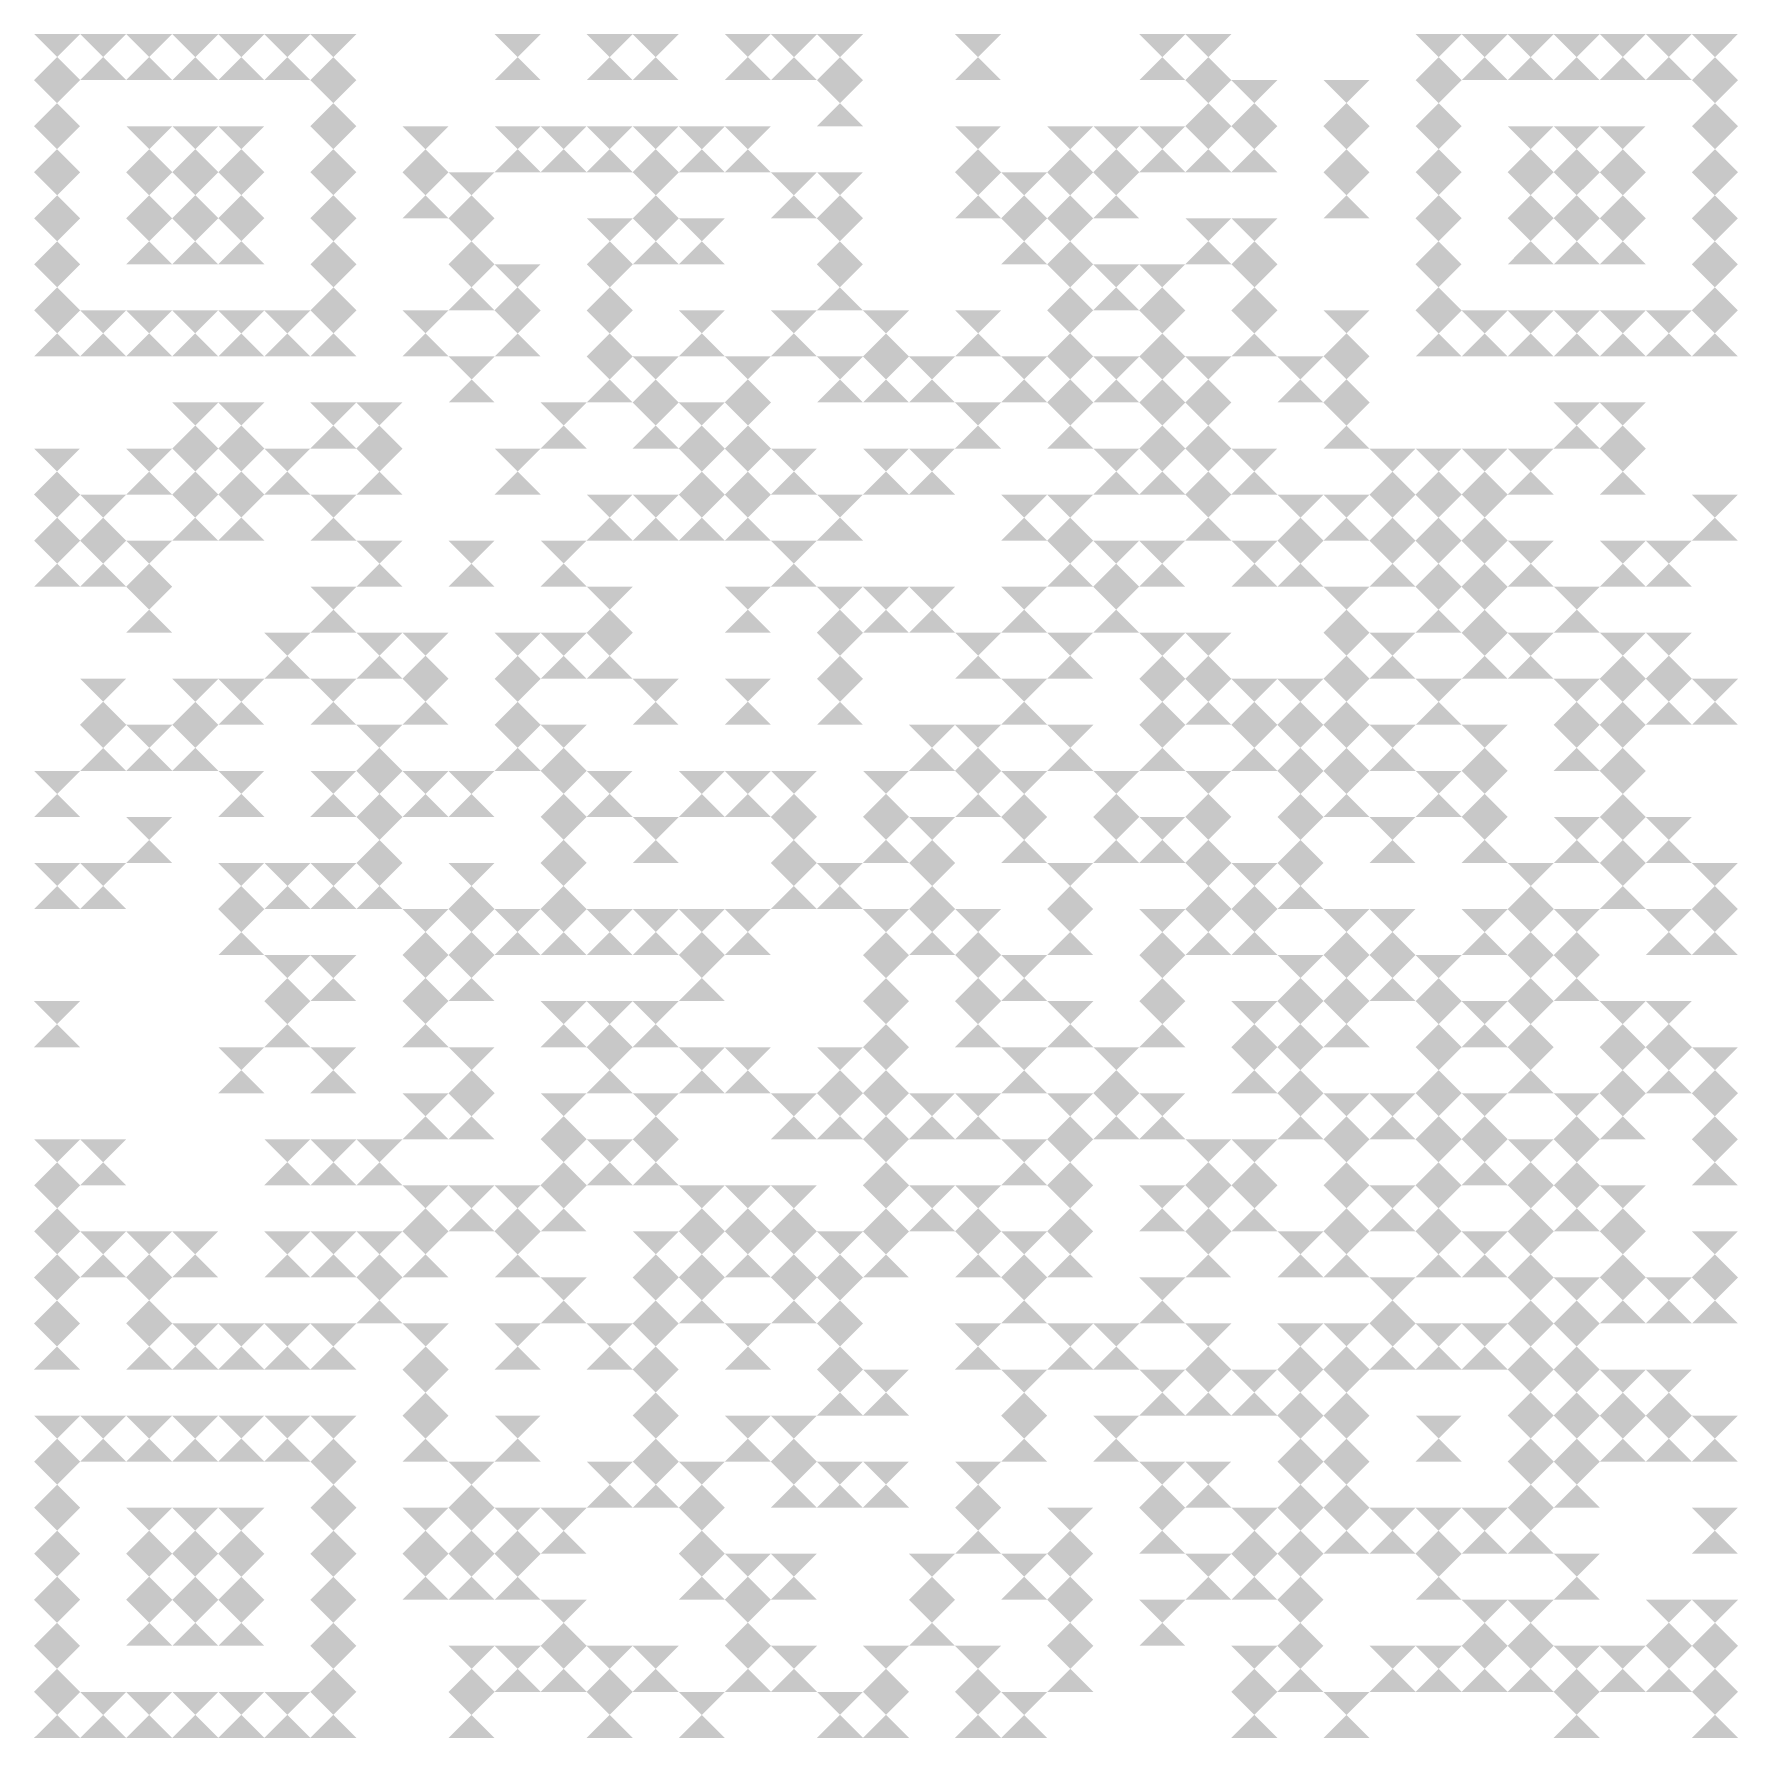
# Model space of a CAD drawing. Extents: x 8 to 82, y 8 to 82.
import ezdxf

# ---------------------------------------------------------------- set-up
doc = ezdxf.new("R2010")
doc.units = 0

msp = doc.modelspace()

# ---------------------------------------------------------------- linework, layer by layer
at = {"color": 0}
for points in [[(8, 80), (10, 80), (10, 82), (8, 82)], [(10, 80), (12, 80), (12, 82), (10, 82)], [(12, 80), (14, 80), (14, 82), (12, 82)], [(14, 80), (16, 80), (16, 82), (14, 82)], [(16, 80), (18, 80), (18, 82), (16, 82)], [(18, 80), (20, 80), (20, 82), (18, 82)], [(20, 80), (22, 80), (22, 82), (20, 82)], [(28, 80), (30, 80), (30, 82), (28, 82)], [(32, 80), (34, 80), (34, 82), (32, 82)], [(34, 80), (36, 80), (36, 82), (34, 82)], [(38, 80), (40, 80), (40, 82), (38, 82)], [(40, 80), (42, 80), (42, 82), (40, 82)], [(42, 80), (44, 80), (44, 82), (42, 82)], [(48, 80), (50, 80), (50, 82), (48, 82)], [(56, 80), (58, 80), (58, 82), (56, 82)], [(58, 80), (60, 80), (60, 82), (58, 82)], [(68, 80), (70, 80), (70, 82), (68, 82)], [(70, 80), (72, 80), (72, 82), (70, 82)], [(72, 80), (74, 80), (74, 82), (72, 82)], [(74, 80), (76, 80), (76, 82), (74, 82)], [(76, 80), (78, 80), (78, 82), (76, 82)], [(78, 80), (80, 80), (80, 82), (78, 82)], [(80, 80), (82, 80), (82, 82), (80, 82)], [(8, 78), (10, 78), (10, 80), (8, 80)], [(20, 78), (22, 78), (22, 80), (20, 80)], [(42, 78), (44, 78), (44, 80), (42, 80)], [(58, 78), (60, 78), (60, 80), (58, 80)], [(60, 78), (62, 78), (62, 80), (60, 80)], [(64, 78), (66, 78), (66, 80), (64, 80)], [(68, 78), (70, 78), (70, 80), (68, 80)], [(80, 78), (82, 78), (82, 80), (80, 80)], [(8, 76), (10, 76), (10, 78), (8, 78)], [(12, 76), (14, 76), (14, 78), (12, 78)], [(14, 76), (16, 76), (16, 78), (14, 78)], [(16, 76), (18, 76), (18, 78), (16, 78)], [(20, 76), (22, 76), (22, 78), (20, 78)], [(24, 76), (26, 76), (26, 78), (24, 78)], [(28, 76), (30, 76), (30, 78), (28, 78)], [(30, 76), (32, 76), (32, 78), (30, 78)], [(32, 76), (34, 76), (34, 78), (32, 78)], [(34, 76), (36, 76), (36, 78), (34, 78)], [(36, 76), (38, 76), (38, 78), (36, 78)], [(38, 76), (40, 76), (40, 78), (38, 78)], [(48, 76), (50, 76), (50, 78), (48, 78)], [(52, 76), (54, 76), (54, 78), (52, 78)], [(54, 76), (56, 76), (56, 78), (54, 78)], [(56, 76), (58, 76), (58, 78), (56, 78)], [(58, 76), (60, 76), (60, 78), (58, 78)], [(60, 76), (62, 76), (62, 78), (60, 78)], [(64, 76), (66, 76), (66, 78), (64, 78)], [(68, 76), (70, 76), (70, 78), (68, 78)], [(72, 76), (74, 76), (74, 78), (72, 78)], [(74, 76), (76, 76), (76, 78), (74, 78)], [(76, 76), (78, 76), (78, 78), (76, 78)], [(80, 76), (82, 76), (82, 78), (80, 78)], [(8, 74), (10, 74), (10, 76), (8, 76)], [(12, 74), (14, 74), (14, 76), (12, 76)], [(14, 74), (16, 74), (16, 76), (14, 76)], [(16, 74), (18, 74), (18, 76), (16, 76)], [(20, 74), (22, 74), (22, 76), (20, 76)], [(24, 74), (26, 74), (26, 76), (24, 76)], [(26, 74), (28, 74), (28, 76), (26, 76)], [(34, 74), (36, 74), (36, 76), (34, 76)], [(40, 74), (42, 74), (42, 76), (40, 76)], [(42, 74), (44, 74), (44, 76), (42, 76)], [(48, 74), (50, 74), (50, 76), (48, 76)], [(50, 74), (52, 74), (52, 76), (50, 76)], [(52, 74), (54, 74), (54, 76), (52, 76)], [(54, 74), (56, 74), (56, 76), (54, 76)], [(64, 74), (66, 74), (66, 76), (64, 76)], [(68, 74), (70, 74), (70, 76), (68, 76)], [(72, 74), (74, 74), (74, 76), (72, 76)], [(74, 74), (76, 74), (76, 76), (74, 76)], [(76, 74), (78, 74), (78, 76), (76, 76)], [(80, 74), (82, 74), (82, 76), (80, 76)], [(8, 72), (10, 72), (10, 74), (8, 74)], [(12, 72), (14, 72), (14, 74), (12, 74)], [(14, 72), (16, 72), (16, 74), (14, 74)], [(16, 72), (18, 72), (18, 74), (16, 74)], [(20, 72), (22, 72), (22, 74), (20, 74)], [(26, 72), (28, 72), (28, 74), (26, 74)], [(32, 72), (34, 72), (34, 74), (32, 74)], [(34, 72), (36, 72), (36, 74), (34, 74)], [(36, 72), (38, 72), (38, 74), (36, 74)], [(42, 72), (44, 72), (44, 74), (42, 74)], [(50, 72), (52, 72), (52, 74), (50, 74)], [(52, 72), (54, 72), (54, 74), (52, 74)], [(58, 72), (60, 72), (60, 74), (58, 74)], [(60, 72), (62, 72), (62, 74), (60, 74)], [(68, 72), (70, 72), (70, 74), (68, 74)], [(72, 72), (74, 72), (74, 74), (72, 74)], [(74, 72), (76, 72), (76, 74), (74, 74)], [(76, 72), (78, 72), (78, 74), (76, 74)], [(80, 72), (82, 72), (82, 74), (80, 74)], [(8, 70), (10, 70), (10, 72), (8, 72)], [(20, 70), (22, 70), (22, 72), (20, 72)], [(26, 70), (28, 70), (28, 72), (26, 72)], [(28, 70), (30, 70), (30, 72), (28, 72)], [(32, 70), (34, 70), (34, 72), (32, 72)], [(42, 70), (44, 70), (44, 72), (42, 72)], [(52, 70), (54, 70), (54, 72), (52, 72)], [(54, 70), (56, 70), (56, 72), (54, 72)], [(56, 70), (58, 70), (58, 72), (56, 72)], [(60, 70), (62, 70), (62, 72), (60, 72)], [(68, 70), (70, 70), (70, 72), (68, 72)], [(80, 70), (82, 70), (82, 72), (80, 72)], [(8, 68), (10, 68), (10, 70), (8, 70)], [(10, 68), (12, 68), (12, 70), (10, 70)], [(12, 68), (14, 68), (14, 70), (12, 70)], [(14, 68), (16, 68), (16, 70), (14, 70)], [(16, 68), (18, 68), (18, 70), (16, 70)], [(18, 68), (20, 68), (20, 70), (18, 70)], [(20, 68), (22, 68), (22, 70), (20, 70)], [(24, 68), (26, 68), (26, 70), (24, 70)], [(28, 68), (30, 68), (30, 70), (28, 70)], [(32, 68), (34, 68), (34, 70), (32, 70)], [(36, 68), (38, 68), (38, 70), (36, 70)], [(40, 68), (42, 68), (42, 70), (40, 70)], [(44, 68), (46, 68), (46, 70), (44, 70)], [(48, 68), (50, 68), (50, 70), (48, 70)], [(52, 68), (54, 68), (54, 70), (52, 70)], [(56, 68), (58, 68), (58, 70), (56, 70)], [(60, 68), (62, 68), (62, 70), (60, 70)], [(64, 68), (66, 68), (66, 70), (64, 70)], [(68, 68), (70, 68), (70, 70), (68, 70)], [(70, 68), (72, 68), (72, 70), (70, 70)], [(72, 68), (74, 68), (74, 70), (72, 70)], [(74, 68), (76, 68), (76, 70), (74, 70)], [(76, 68), (78, 68), (78, 70), (76, 70)], [(78, 68), (80, 68), (80, 70), (78, 70)], [(80, 68), (82, 68), (82, 70), (80, 70)], [(26, 66), (28, 66), (28, 68), (26, 68)], [(32, 66), (34, 66), (34, 68), (32, 68)], [(34, 66), (36, 66), (36, 68), (34, 68)], [(38, 66), (40, 66), (40, 68), (38, 68)], [(42, 66), (44, 66), (44, 68), (42, 68)], [(44, 66), (46, 66), (46, 68), (44, 68)], [(46, 66), (48, 66), (48, 68), (46, 68)], [(50, 66), (52, 66), (52, 68), (50, 68)], [(52, 66), (54, 66), (54, 68), (52, 68)], [(54, 66), (56, 66), (56, 68), (54, 68)], [(56, 66), (58, 66), (58, 68), (56, 68)], [(58, 66), (60, 66), (60, 68), (58, 68)], [(62, 66), (64, 66), (64, 68), (62, 68)], [(64, 66), (66, 66), (66, 68), (64, 68)], [(14, 64), (16, 64), (16, 66), (14, 66)], [(16, 64), (18, 64), (18, 66), (16, 66)], [(20, 64), (22, 64), (22, 66), (20, 66)], [(22, 64), (24, 64), (24, 66), (22, 66)], [(30, 64), (32, 64), (32, 66), (30, 66)], [(34, 64), (36, 64), (36, 66), (34, 66)], [(36, 64), (38, 64), (38, 66), (36, 66)], [(38, 64), (40, 64), (40, 66), (38, 66)], [(48, 64), (50, 64), (50, 66), (48, 66)], [(52, 64), (54, 64), (54, 66), (52, 66)], [(56, 64), (58, 64), (58, 66), (56, 66)], [(58, 64), (60, 64), (60, 66), (58, 66)], [(64, 64), (66, 64), (66, 66), (64, 66)], [(74, 64), (76, 64), (76, 66), (74, 66)], [(76, 64), (78, 64), (78, 66), (76, 66)], [(8, 62), (10, 62), (10, 64), (8, 64)], [(12, 62), (14, 62), (14, 64), (12, 64)], [(14, 62), (16, 62), (16, 64), (14, 64)], [(16, 62), (18, 62), (18, 64), (16, 64)], [(18, 62), (20, 62), (20, 64), (18, 64)], [(22, 62), (24, 62), (24, 64), (22, 64)], [(28, 62), (30, 62), (30, 64), (28, 64)], [(36, 62), (38, 62), (38, 64), (36, 64)], [(38, 62), (40, 62), (40, 64), (38, 64)], [(40, 62), (42, 62), (42, 64), (40, 64)], [(44, 62), (46, 62), (46, 64), (44, 64)], [(46, 62), (48, 62), (48, 64), (46, 64)], [(54, 62), (56, 62), (56, 64), (54, 64)], [(56, 62), (58, 62), (58, 64), (56, 64)], [(58, 62), (60, 62), (60, 64), (58, 64)], [(60, 62), (62, 62), (62, 64), (60, 64)], [(66, 62), (68, 62), (68, 64), (66, 64)], [(68, 62), (70, 62), (70, 64), (68, 64)], [(70, 62), (72, 62), (72, 64), (70, 64)], [(72, 62), (74, 62), (74, 64), (72, 64)], [(76, 62), (78, 62), (78, 64), (76, 64)], [(8, 60), (10, 60), (10, 62), (8, 62)], [(10, 60), (12, 60), (12, 62), (10, 62)], [(14, 60), (16, 60), (16, 62), (14, 62)], [(16, 60), (18, 60), (18, 62), (16, 62)], [(20, 60), (22, 60), (22, 62), (20, 62)], [(32, 60), (34, 60), (34, 62), (32, 62)], [(34, 60), (36, 60), (36, 62), (34, 62)], [(36, 60), (38, 60), (38, 62), (36, 62)], [(38, 60), (40, 60), (40, 62), (38, 62)], [(42, 60), (44, 60), (44, 62), (42, 62)], [(50, 60), (52, 60), (52, 62), (50, 62)], [(52, 60), (54, 60), (54, 62), (52, 62)], [(58, 60), (60, 60), (60, 62), (58, 62)], [(62, 60), (64, 60), (64, 62), (62, 62)], [(64, 60), (66, 60), (66, 62), (64, 62)], [(66, 60), (68, 60), (68, 62), (66, 62)], [(68, 60), (70, 60), (70, 62), (68, 62)], [(70, 60), (72, 60), (72, 62), (70, 62)], [(80, 60), (82, 60), (82, 62), (80, 62)], [(8, 58), (10, 58), (10, 60), (8, 60)], [(10, 58), (12, 58), (12, 60), (10, 60)], [(12, 58), (14, 58), (14, 60), (12, 60)], [(22, 58), (24, 58), (24, 60), (22, 60)], [(26, 58), (28, 58), (28, 60), (26, 60)], [(30, 58), (32, 58), (32, 60), (30, 60)], [(40, 58), (42, 58), (42, 60), (40, 60)], [(52, 58), (54, 58), (54, 60), (52, 60)], [(54, 58), (56, 58), (56, 60), (54, 60)], [(56, 58), (58, 58), (58, 60), (56, 60)], [(60, 58), (62, 58), (62, 60), (60, 60)], [(62, 58), (64, 58), (64, 60), (62, 60)], [(66, 58), (68, 58), (68, 60), (66, 60)], [(68, 58), (70, 58), (70, 60), (68, 60)], [(70, 58), (72, 58), (72, 60), (70, 60)], [(72, 58), (74, 58), (74, 60), (72, 60)], [(76, 58), (78, 58), (78, 60), (76, 60)], [(78, 58), (80, 58), (80, 60), (78, 60)], [(12, 56), (14, 56), (14, 58), (12, 58)], [(20, 56), (22, 56), (22, 58), (20, 58)], [(32, 56), (34, 56), (34, 58), (32, 58)], [(38, 56), (40, 56), (40, 58), (38, 58)], [(42, 56), (44, 56), (44, 58), (42, 58)], [(44, 56), (46, 56), (46, 58), (44, 58)], [(46, 56), (48, 56), (48, 58), (46, 58)], [(50, 56), (52, 56), (52, 58), (50, 58)], [(54, 56), (56, 56), (56, 58), (54, 58)], [(64, 56), (66, 56), (66, 58), (64, 58)], [(68, 56), (70, 56), (70, 58), (68, 58)], [(70, 56), (72, 56), (72, 58), (70, 58)], [(74, 56), (76, 56), (76, 58), (74, 58)], [(18, 54), (20, 54), (20, 56), (18, 56)], [(22, 54), (24, 54), (24, 56), (22, 56)], [(24, 54), (26, 54), (26, 56), (24, 56)], [(28, 54), (30, 54), (30, 56), (28, 56)], [(30, 54), (32, 54), (32, 56), (30, 56)], [(32, 54), (34, 54), (34, 56), (32, 56)], [(42, 54), (44, 54), (44, 56), (42, 56)], [(48, 54), (50, 54), (50, 56), (48, 56)], [(52, 54), (54, 54), (54, 56), (52, 56)], [(56, 54), (58, 54), (58, 56), (56, 56)], [(58, 54), (60, 54), (60, 56), (58, 56)], [(64, 54), (66, 54), (66, 56), (64, 56)], [(66, 54), (68, 54), (68, 56), (66, 56)], [(70, 54), (72, 54), (72, 56), (70, 56)], [(72, 54), (74, 54), (74, 56), (72, 56)], [(76, 54), (78, 54), (78, 56), (76, 56)], [(78, 54), (80, 54), (80, 56), (78, 56)], [(10, 52), (12, 52), (12, 54), (10, 54)], [(14, 52), (16, 52), (16, 54), (14, 54)], [(16, 52), (18, 52), (18, 54), (16, 54)], [(20, 52), (22, 52), (22, 54), (20, 54)], [(24, 52), (26, 52), (26, 54), (24, 54)], [(28, 52), (30, 52), (30, 54), (28, 54)], [(34, 52), (36, 52), (36, 54), (34, 54)], [(38, 52), (40, 52), (40, 54), (38, 54)], [(42, 52), (44, 52), (44, 54), (42, 54)], [(50, 52), (52, 52), (52, 54), (50, 54)], [(56, 52), (58, 52), (58, 54), (56, 54)], [(58, 52), (60, 52), (60, 54), (58, 54)], [(60, 52), (62, 52), (62, 54), (60, 54)], [(62, 52), (64, 52), (64, 54), (62, 54)], [(64, 52), (66, 52), (66, 54), (64, 54)], [(68, 52), (70, 52), (70, 54), (68, 54)], [(74, 52), (76, 52), (76, 54), (74, 54)], [(76, 52), (78, 52), (78, 54), (76, 54)], [(78, 52), (80, 52), (80, 54), (78, 54)], [(80, 52), (82, 52), (82, 54), (80, 54)], [(10, 50), (12, 50), (12, 52), (10, 52)], [(12, 50), (14, 50), (14, 52), (12, 52)], [(14, 50), (16, 50), (16, 52), (14, 52)], [(22, 50), (24, 50), (24, 52), (22, 52)], [(28, 50), (30, 50), (30, 52), (28, 52)], [(30, 50), (32, 50), (32, 52), (30, 52)], [(46, 50), (48, 50), (48, 52), (46, 52)], [(48, 50), (50, 50), (50, 52), (48, 52)], [(52, 50), (54, 50), (54, 52), (52, 52)], [(56, 50), (58, 50), (58, 52), (56, 52)], [(60, 50), (62, 50), (62, 52), (60, 52)], [(62, 50), (64, 50), (64, 52), (62, 52)], [(64, 50), (66, 50), (66, 52), (64, 52)], [(66, 50), (68, 50), (68, 52), (66, 52)], [(70, 50), (72, 50), (72, 52), (70, 52)], [(74, 50), (76, 50), (76, 52), (74, 52)], [(76, 50), (78, 50), (78, 52), (76, 52)], [(8, 48), (10, 48), (10, 50), (8, 50)], [(16, 48), (18, 48), (18, 50), (16, 50)], [(20, 48), (22, 48), (22, 50), (20, 50)], [(22, 48), (24, 48), (24, 50), (22, 50)], [(24, 48), (26, 48), (26, 50), (24, 50)], [(26, 48), (28, 48), (28, 50), (26, 50)], [(30, 48), (32, 48), (32, 50), (30, 50)], [(32, 48), (34, 48), (34, 50), (32, 50)], [(36, 48), (38, 48), (38, 50), (36, 50)], [(38, 48), (40, 48), (40, 50), (38, 50)], [(40, 48), (42, 48), (42, 50), (40, 50)], [(44, 48), (46, 48), (46, 50), (44, 50)], [(48, 48), (50, 48), (50, 50), (48, 50)], [(50, 48), (52, 48), (52, 50), (50, 50)], [(54, 48), (56, 48), (56, 50), (54, 50)], [(58, 48), (60, 48), (60, 50), (58, 50)], [(62, 48), (64, 48), (64, 50), (62, 50)], [(64, 48), (66, 48), (66, 50), (64, 50)], [(68, 48), (70, 48), (70, 50), (68, 50)], [(70, 48), (72, 48), (72, 50), (70, 50)], [(76, 48), (78, 48), (78, 50), (76, 50)], [(12, 46), (14, 46), (14, 48), (12, 48)], [(22, 46), (24, 46), (24, 48), (22, 48)], [(30, 46), (32, 46), (32, 48), (30, 48)], [(34, 46), (36, 46), (36, 48), (34, 48)], [(40, 46), (42, 46), (42, 48), (40, 48)], [(44, 46), (46, 46), (46, 48), (44, 48)], [(46, 46), (48, 46), (48, 48), (46, 48)], [(50, 46), (52, 46), (52, 48), (50, 48)], [(54, 46), (56, 46), (56, 48), (54, 48)], [(56, 46), (58, 46), (58, 48), (56, 48)], [(58, 46), (60, 46), (60, 48), (58, 48)], [(62, 46), (64, 46), (64, 48), (62, 48)], [(66, 46), (68, 46), (68, 48), (66, 48)], [(70, 46), (72, 46), (72, 48), (70, 48)], [(74, 46), (76, 46), (76, 48), (74, 48)], [(76, 46), (78, 46), (78, 48), (76, 48)], [(78, 46), (80, 46), (80, 48), (78, 48)], [(8, 44), (10, 44), (10, 46), (8, 46)], [(10, 44), (12, 44), (12, 46), (10, 46)], [(16, 44), (18, 44), (18, 46), (16, 46)], [(18, 44), (20, 44), (20, 46), (18, 46)], [(20, 44), (22, 44), (22, 46), (20, 46)], [(22, 44), (24, 44), (24, 46), (22, 46)], [(26, 44), (28, 44), (28, 46), (26, 46)], [(30, 44), (32, 44), (32, 46), (30, 46)], [(40, 44), (42, 44), (42, 46), (40, 46)], [(42, 44), (44, 44), (44, 46), (42, 46)], [(46, 44), (48, 44), (48, 46), (46, 46)], [(52, 44), (54, 44), (54, 46), (52, 46)], [(58, 44), (60, 44), (60, 46), (58, 46)], [(60, 44), (62, 44), (62, 46), (60, 46)], [(62, 44), (64, 44), (64, 46), (62, 46)], [(72, 44), (74, 44), (74, 46), (72, 46)], [(76, 44), (78, 44), (78, 46), (76, 46)], [(80, 44), (82, 44), (82, 46), (80, 46)], [(16, 42), (18, 42), (18, 44), (16, 44)], [(24, 42), (26, 42), (26, 44), (24, 44)], [(26, 42), (28, 42), (28, 44), (26, 44)], [(28, 42), (30, 42), (30, 44), (28, 44)], [(30, 42), (32, 42), (32, 44), (30, 44)], [(32, 42), (34, 42), (34, 44), (32, 44)], [(34, 42), (36, 42), (36, 44), (34, 44)], [(36, 42), (38, 42), (38, 44), (36, 44)], [(38, 42), (40, 42), (40, 44), (38, 44)], [(44, 42), (46, 42), (46, 44), (44, 44)], [(46, 42), (48, 42), (48, 44), (46, 44)], [(48, 42), (50, 42), (50, 44), (48, 44)], [(52, 42), (54, 42), (54, 44), (52, 44)], [(56, 42), (58, 42), (58, 44), (56, 44)], [(58, 42), (60, 42), (60, 44), (58, 44)], [(60, 42), (62, 42), (62, 44), (60, 44)], [(64, 42), (66, 42), (66, 44), (64, 44)], [(66, 42), (68, 42), (68, 44), (66, 44)], [(70, 42), (72, 42), (72, 44), (70, 44)], [(72, 42), (74, 42), (74, 44), (72, 44)], [(74, 42), (76, 42), (76, 44), (74, 44)], [(78, 42), (80, 42), (80, 44), (78, 44)], [(80, 42), (82, 42), (82, 44), (80, 44)], [(18, 40), (20, 40), (20, 42), (18, 42)], [(20, 40), (22, 40), (22, 42), (20, 42)], [(24, 40), (26, 40), (26, 42), (24, 42)], [(26, 40), (28, 40), (28, 42), (26, 42)], [(36, 40), (38, 40), (38, 42), (36, 42)], [(44, 40), (46, 40), (46, 42), (44, 42)], [(48, 40), (50, 40), (50, 42), (48, 42)], [(50, 40), (52, 40), (52, 42), (50, 42)], [(56, 40), (58, 40), (58, 42), (56, 42)], [(62, 40), (64, 40), (64, 42), (62, 42)], [(64, 40), (66, 40), (66, 42), (64, 42)], [(66, 40), (68, 40), (68, 42), (66, 42)], [(68, 40), (70, 40), (70, 42), (68, 42)], [(72, 40), (74, 40), (74, 42), (72, 42)], [(74, 40), (76, 40), (76, 42), (74, 42)], [(8, 38), (10, 38), (10, 40), (8, 40)], [(18, 38), (20, 38), (20, 40), (18, 40)], [(24, 38), (26, 38), (26, 40), (24, 40)], [(30, 38), (32, 38), (32, 40), (30, 40)], [(32, 38), (34, 38), (34, 40), (32, 40)], [(34, 38), (36, 38), (36, 40), (34, 40)], [(44, 38), (46, 38), (46, 40), (44, 40)], [(48, 38), (50, 38), (50, 40), (48, 40)], [(52, 38), (54, 38), (54, 40), (52, 40)], [(56, 38), (58, 38), (58, 40), (56, 40)], [(60, 38), (62, 38), (62, 40), (60, 40)], [(62, 38), (64, 38), (64, 40), (62, 40)], [(64, 38), (66, 38), (66, 40), (64, 40)], [(68, 38), (70, 38), (70, 40), (68, 40)], [(70, 38), (72, 38), (72, 40), (70, 40)], [(72, 38), (74, 38), (74, 40), (72, 40)], [(76, 38), (78, 38), (78, 40), (76, 40)], [(78, 38), (80, 38), (80, 40), (78, 40)], [(16, 36), (18, 36), (18, 38), (16, 38)], [(20, 36), (22, 36), (22, 38), (20, 38)], [(26, 36), (28, 36), (28, 38), (26, 38)], [(32, 36), (34, 36), (34, 38), (32, 38)], [(36, 36), (38, 36), (38, 38), (36, 38)], [(38, 36), (40, 36), (40, 38), (38, 38)], [(42, 36), (44, 36), (44, 38), (42, 38)], [(44, 36), (46, 36), (46, 38), (44, 38)], [(50, 36), (52, 36), (52, 38), (50, 38)], [(54, 36), (56, 36), (56, 38), (54, 38)], [(60, 36), (62, 36), (62, 38), (60, 38)], [(62, 36), (64, 36), (64, 38), (62, 38)], [(68, 36), (70, 36), (70, 38), (68, 38)], [(72, 36), (74, 36), (74, 38), (72, 38)], [(76, 36), (78, 36), (78, 38), (76, 38)], [(78, 36), (80, 36), (80, 38), (78, 38)], [(80, 36), (82, 36), (82, 38), (80, 38)], [(24, 34), (26, 34), (26, 36), (24, 36)], [(26, 34), (28, 34), (28, 36), (26, 36)], [(30, 34), (32, 34), (32, 36), (30, 36)], [(34, 34), (36, 34), (36, 36), (34, 36)], [(40, 34), (42, 34), (42, 36), (40, 36)], [(42, 34), (44, 34), (44, 36), (42, 36)], [(44, 34), (46, 34), (46, 36), (44, 36)], [(46, 34), (48, 34), (48, 36), (46, 36)], [(48, 34), (50, 34), (50, 36), (48, 36)], [(52, 34), (54, 34), (54, 36), (52, 36)], [(54, 34), (56, 34), (56, 36), (54, 36)], [(56, 34), (58, 34), (58, 36), (56, 36)], [(62, 34), (64, 34), (64, 36), (62, 36)], [(64, 34), (66, 34), (66, 36), (64, 36)], [(66, 34), (68, 34), (68, 36), (66, 36)], [(68, 34), (70, 34), (70, 36), (68, 36)], [(70, 34), (72, 34), (72, 36), (70, 36)], [(74, 34), (76, 34), (76, 36), (74, 36)], [(76, 34), (78, 34), (78, 36), (76, 36)], [(80, 34), (82, 34), (82, 36), (80, 36)], [(8, 32), (10, 32), (10, 34), (8, 34)], [(10, 32), (12, 32), (12, 34), (10, 34)], [(18, 32), (20, 32), (20, 34), (18, 34)], [(20, 32), (22, 32), (22, 34), (20, 34)], [(22, 32), (24, 32), (24, 34), (22, 34)], [(30, 32), (32, 32), (32, 34), (30, 34)], [(32, 32), (34, 32), (34, 34), (32, 34)], [(34, 32), (36, 32), (36, 34), (34, 34)], [(44, 32), (46, 32), (46, 34), (44, 34)], [(50, 32), (52, 32), (52, 34), (50, 34)], [(52, 32), (54, 32), (54, 34), (52, 34)], [(58, 32), (60, 32), (60, 34), (58, 34)], [(60, 32), (62, 32), (62, 34), (60, 34)], [(64, 32), (66, 32), (66, 34), (64, 34)], [(68, 32), (70, 32), (70, 34), (68, 34)], [(70, 32), (72, 32), (72, 34), (70, 34)], [(72, 32), (74, 32), (74, 34), (72, 34)], [(74, 32), (76, 32), (76, 34), (74, 34)], [(80, 32), (82, 32), (82, 34), (80, 34)], [(8, 30), (10, 30), (10, 32), (8, 32)], [(24, 30), (26, 30), (26, 32), (24, 32)], [(26, 30), (28, 30), (28, 32), (26, 32)], [(28, 30), (30, 30), (30, 32), (28, 32)], [(30, 30), (32, 30), (32, 32), (30, 32)], [(36, 30), (38, 30), (38, 32), (36, 32)], [(38, 30), (40, 30), (40, 32), (38, 32)], [(40, 30), (42, 30), (42, 32), (40, 32)], [(44, 30), (46, 30), (46, 32), (44, 32)], [(46, 30), (48, 30), (48, 32), (46, 32)], [(48, 30), (50, 30), (50, 32), (48, 32)], [(52, 30), (54, 30), (54, 32), (52, 32)], [(56, 30), (58, 30), (58, 32), (56, 32)], [(58, 30), (60, 30), (60, 32), (58, 32)], [(60, 30), (62, 30), (62, 32), (60, 32)], [(64, 30), (66, 30), (66, 32), (64, 32)], [(66, 30), (68, 30), (68, 32), (66, 32)], [(68, 30), (70, 30), (70, 32), (68, 32)], [(72, 30), (74, 30), (74, 32), (72, 32)], [(74, 30), (76, 30), (76, 32), (74, 32)], [(76, 30), (78, 30), (78, 32), (76, 32)], [(8, 28), (10, 28), (10, 30), (8, 30)], [(10, 28), (12, 28), (12, 30), (10, 30)], [(12, 28), (14, 28), (14, 30), (12, 30)], [(14, 28), (16, 28), (16, 30), (14, 30)], [(18, 28), (20, 28), (20, 30), (18, 30)], [(20, 28), (22, 28), (22, 30), (20, 30)], [(22, 28), (24, 28), (24, 30), (22, 30)], [(24, 28), (26, 28), (26, 30), (24, 30)], [(28, 28), (30, 28), (30, 30), (28, 30)], [(34, 28), (36, 28), (36, 30), (34, 30)], [(36, 28), (38, 28), (38, 30), (36, 30)], [(38, 28), (40, 28), (40, 30), (38, 30)], [(40, 28), (42, 28), (42, 30), (40, 30)], [(42, 28), (44, 28), (44, 30), (42, 30)], [(44, 28), (46, 28), (46, 30), (44, 30)], [(48, 28), (50, 28), (50, 30), (48, 30)], [(50, 28), (52, 28), (52, 30), (50, 30)], [(52, 28), (54, 28), (54, 30), (52, 30)], [(58, 28), (60, 28), (60, 30), (58, 30)], [(62, 28), (64, 28), (64, 30), (62, 30)], [(64, 28), (66, 28), (66, 30), (64, 30)], [(68, 28), (70, 28), (70, 30), (68, 30)], [(70, 28), (72, 28), (72, 30), (70, 30)], [(72, 28), (74, 28), (74, 30), (72, 30)], [(76, 28), (78, 28), (78, 30), (76, 30)], [(80, 28), (82, 28), (82, 30), (80, 30)], [(8, 26), (10, 26), (10, 28), (8, 28)], [(12, 26), (14, 26), (14, 28), (12, 28)], [(22, 26), (24, 26), (24, 28), (22, 28)], [(30, 26), (32, 26), (32, 28), (30, 28)], [(34, 26), (36, 26), (36, 28), (34, 28)], [(36, 26), (38, 26), (38, 28), (36, 28)], [(40, 26), (42, 26), (42, 28), (40, 28)], [(42, 26), (44, 26), (44, 28), (42, 28)], [(50, 26), (52, 26), (52, 28), (50, 28)], [(56, 26), (58, 26), (58, 28), (56, 28)], [(66, 26), (68, 26), (68, 28), (66, 28)], [(72, 26), (74, 26), (74, 28), (72, 28)], [(74, 26), (76, 26), (76, 28), (74, 28)], [(76, 26), (78, 26), (78, 28), (76, 28)], [(78, 26), (80, 26), (80, 28), (78, 28)], [(80, 26), (82, 26), (82, 28), (80, 28)], [(8, 24), (10, 24), (10, 26), (8, 26)], [(12, 24), (14, 24), (14, 26), (12, 26)], [(14, 24), (16, 24), (16, 26), (14, 26)], [(16, 24), (18, 24), (18, 26), (16, 26)], [(18, 24), (20, 24), (20, 26), (18, 26)], [(20, 24), (22, 24), (22, 26), (20, 26)], [(24, 24), (26, 24), (26, 26), (24, 26)], [(28, 24), (30, 24), (30, 26), (28, 26)], [(32, 24), (34, 24), (34, 26), (32, 26)], [(34, 24), (36, 24), (36, 26), (34, 26)], [(38, 24), (40, 24), (40, 26), (38, 26)], [(42, 24), (44, 24), (44, 26), (42, 26)], [(48, 24), (50, 24), (50, 26), (48, 26)], [(52, 24), (54, 24), (54, 26), (52, 26)], [(54, 24), (56, 24), (56, 26), (54, 26)], [(58, 24), (60, 24), (60, 26), (58, 26)], [(62, 24), (64, 24), (64, 26), (62, 26)], [(64, 24), (66, 24), (66, 26), (64, 26)], [(66, 24), (68, 24), (68, 26), (66, 26)], [(68, 24), (70, 24), (70, 26), (68, 26)], [(70, 24), (72, 24), (72, 26), (70, 26)], [(72, 24), (74, 24), (74, 26), (72, 26)], [(74, 24), (76, 24), (76, 26), (74, 26)], [(24, 22), (26, 22), (26, 24), (24, 24)], [(34, 22), (36, 22), (36, 24), (34, 24)], [(42, 22), (44, 22), (44, 24), (42, 24)], [(44, 22), (46, 22), (46, 24), (44, 24)], [(50, 22), (52, 22), (52, 24), (50, 24)], [(56, 22), (58, 22), (58, 24), (56, 24)], [(58, 22), (60, 22), (60, 24), (58, 24)], [(60, 22), (62, 22), (62, 24), (60, 24)], [(62, 22), (64, 22), (64, 24), (62, 24)], [(64, 22), (66, 22), (66, 24), (64, 24)], [(72, 22), (74, 22), (74, 24), (72, 24)], [(74, 22), (76, 22), (76, 24), (74, 24)], [(76, 22), (78, 22), (78, 24), (76, 24)], [(78, 22), (80, 22), (80, 24), (78, 24)], [(8, 20), (10, 20), (10, 22), (8, 22)], [(10, 20), (12, 20), (12, 22), (10, 22)], [(12, 20), (14, 20), (14, 22), (12, 22)], [(14, 20), (16, 20), (16, 22), (14, 22)], [(16, 20), (18, 20), (18, 22), (16, 22)], [(18, 20), (20, 20), (20, 22), (18, 22)], [(20, 20), (22, 20), (22, 22), (20, 22)], [(24, 20), (26, 20), (26, 22), (24, 22)], [(28, 20), (30, 20), (30, 22), (28, 22)], [(34, 20), (36, 20), (36, 22), (34, 22)], [(38, 20), (40, 20), (40, 22), (38, 22)], [(40, 20), (42, 20), (42, 22), (40, 22)], [(50, 20), (52, 20), (52, 22), (50, 22)], [(54, 20), (56, 20), (56, 22), (54, 22)], [(62, 20), (64, 20), (64, 22), (62, 22)], [(64, 20), (66, 20), (66, 22), (64, 22)], [(68, 20), (70, 20), (70, 22), (68, 22)], [(72, 20), (74, 20), (74, 22), (72, 22)], [(74, 20), (76, 20), (76, 22), (74, 22)], [(76, 20), (78, 20), (78, 22), (76, 22)], [(78, 20), (80, 20), (80, 22), (78, 22)], [(80, 20), (82, 20), (82, 22), (80, 22)], [(8, 18), (10, 18), (10, 20), (8, 20)], [(20, 18), (22, 18), (22, 20), (20, 20)], [(26, 18), (28, 18), (28, 20), (26, 20)], [(32, 18), (34, 18), (34, 20), (32, 20)], [(34, 18), (36, 18), (36, 20), (34, 20)], [(36, 18), (38, 18), (38, 20), (36, 20)], [(40, 18), (42, 18), (42, 20), (40, 20)], [(42, 18), (44, 18), (44, 20), (42, 20)], [(44, 18), (46, 18), (46, 20), (44, 20)], [(48, 18), (50, 18), (50, 20), (48, 20)], [(56, 18), (58, 18), (58, 20), (56, 20)], [(58, 18), (60, 18), (60, 20), (58, 20)], [(62, 18), (64, 18), (64, 20), (62, 20)], [(64, 18), (66, 18), (66, 20), (64, 20)], [(72, 18), (74, 18), (74, 20), (72, 20)], [(74, 18), (76, 18), (76, 20), (74, 20)], [(8, 16), (10, 16), (10, 18), (8, 18)], [(12, 16), (14, 16), (14, 18), (12, 18)], [(14, 16), (16, 16), (16, 18), (14, 18)], [(16, 16), (18, 16), (18, 18), (16, 18)], [(20, 16), (22, 16), (22, 18), (20, 18)], [(24, 16), (26, 16), (26, 18), (24, 18)], [(26, 16), (28, 16), (28, 18), (26, 18)], [(28, 16), (30, 16), (30, 18), (28, 18)], [(30, 16), (32, 16), (32, 18), (30, 18)], [(36, 16), (38, 16), (38, 18), (36, 18)], [(48, 16), (50, 16), (50, 18), (48, 18)], [(52, 16), (54, 16), (54, 18), (52, 18)], [(56, 16), (58, 16), (58, 18), (56, 18)], [(60, 16), (62, 16), (62, 18), (60, 18)], [(62, 16), (64, 16), (64, 18), (62, 18)], [(64, 16), (66, 16), (66, 18), (64, 18)], [(66, 16), (68, 16), (68, 18), (66, 18)], [(68, 16), (70, 16), (70, 18), (68, 18)], [(70, 16), (72, 16), (72, 18), (70, 18)], [(72, 16), (74, 16), (74, 18), (72, 18)], [(80, 16), (82, 16), (82, 18), (80, 18)], [(8, 14), (10, 14), (10, 16), (8, 16)], [(12, 14), (14, 14), (14, 16), (12, 16)], [(14, 14), (16, 14), (16, 16), (14, 16)], [(16, 14), (18, 14), (18, 16), (16, 16)], [(20, 14), (22, 14), (22, 16), (20, 16)], [(24, 14), (26, 14), (26, 16), (24, 16)], [(26, 14), (28, 14), (28, 16), (26, 16)], [(28, 14), (30, 14), (30, 16), (28, 16)], [(36, 14), (38, 14), (38, 16), (36, 16)], [(38, 14), (40, 14), (40, 16), (38, 16)], [(40, 14), (42, 14), (42, 16), (40, 16)], [(46, 14), (48, 14), (48, 16), (46, 16)], [(50, 14), (52, 14), (52, 16), (50, 16)], [(52, 14), (54, 14), (54, 16), (52, 16)], [(58, 14), (60, 14), (60, 16), (58, 16)], [(60, 14), (62, 14), (62, 16), (60, 16)], [(62, 14), (64, 14), (64, 16), (62, 16)], [(68, 14), (70, 14), (70, 16), (68, 16)], [(74, 14), (76, 14), (76, 16), (74, 16)], [(8, 12), (10, 12), (10, 14), (8, 14)], [(12, 12), (14, 12), (14, 14), (12, 14)], [(14, 12), (16, 12), (16, 14), (14, 14)], [(16, 12), (18, 12), (18, 14), (16, 14)], [(20, 12), (22, 12), (22, 14), (20, 14)], [(30, 12), (32, 12), (32, 14), (30, 14)], [(38, 12), (40, 12), (40, 14), (38, 14)], [(46, 12), (48, 12), (48, 14), (46, 14)], [(52, 12), (54, 12), (54, 14), (52, 14)], [(56, 12), (58, 12), (58, 14), (56, 14)], [(62, 12), (64, 12), (64, 14), (62, 14)], [(70, 12), (72, 12), (72, 14), (70, 14)], [(72, 12), (74, 12), (74, 14), (72, 14)], [(78, 12), (80, 12), (80, 14), (78, 14)], [(80, 12), (82, 12), (82, 14), (80, 14)], [(8, 10), (10, 10), (10, 12), (8, 12)], [(20, 10), (22, 10), (22, 12), (20, 12)], [(26, 10), (28, 10), (28, 12), (26, 12)], [(28, 10), (30, 10), (30, 12), (28, 12)], [(30, 10), (32, 10), (32, 12), (30, 12)], [(32, 10), (34, 10), (34, 12), (32, 12)], [(34, 10), (36, 10), (36, 12), (34, 12)], [(38, 10), (40, 10), (40, 12), (38, 12)], [(40, 10), (42, 10), (42, 12), (40, 12)], [(44, 10), (46, 10), (46, 12), (44, 12)], [(48, 10), (50, 10), (50, 12), (48, 12)], [(52, 10), (54, 10), (54, 12), (52, 12)], [(60, 10), (62, 10), (62, 12), (60, 12)], [(62, 10), (64, 10), (64, 12), (62, 12)], [(66, 10), (68, 10), (68, 12), (66, 12)], [(68, 10), (70, 10), (70, 12), (68, 12)], [(70, 10), (72, 10), (72, 12), (70, 12)], [(72, 10), (74, 10), (74, 12), (72, 12)], [(74, 10), (76, 10), (76, 12), (74, 12)], [(76, 10), (78, 10), (78, 12), (76, 12)], [(78, 10), (80, 10), (80, 12), (78, 12)], [(80, 10), (82, 10), (82, 12), (80, 12)], [(8, 8), (10, 8), (10, 10), (8, 10)], [(10, 8), (12, 8), (12, 10), (10, 10)], [(12, 8), (14, 8), (14, 10), (12, 10)], [(14, 8), (16, 8), (16, 10), (14, 10)], [(16, 8), (18, 8), (18, 10), (16, 10)], [(18, 8), (20, 8), (20, 10), (18, 10)], [(20, 8), (22, 8), (22, 10), (20, 10)], [(26, 8), (28, 8), (28, 10), (26, 10)], [(32, 8), (34, 8), (34, 10), (32, 10)], [(36, 8), (38, 8), (38, 10), (36, 10)], [(42, 8), (44, 8), (44, 10), (42, 10)], [(44, 8), (46, 8), (46, 10), (44, 10)], [(48, 8), (50, 8), (50, 10), (48, 10)], [(50, 8), (52, 8), (52, 10), (50, 10)], [(60, 8), (62, 8), (62, 10), (60, 10)], [(64, 8), (66, 8), (66, 10), (64, 10)], [(74, 8), (76, 8), (76, 10), (74, 10)], [(80, 8), (82, 8), (82, 10), (80, 10)]]:
    msp.add_solid(points, dxfattribs=at)

doc.saveas('drawing.dxf')
